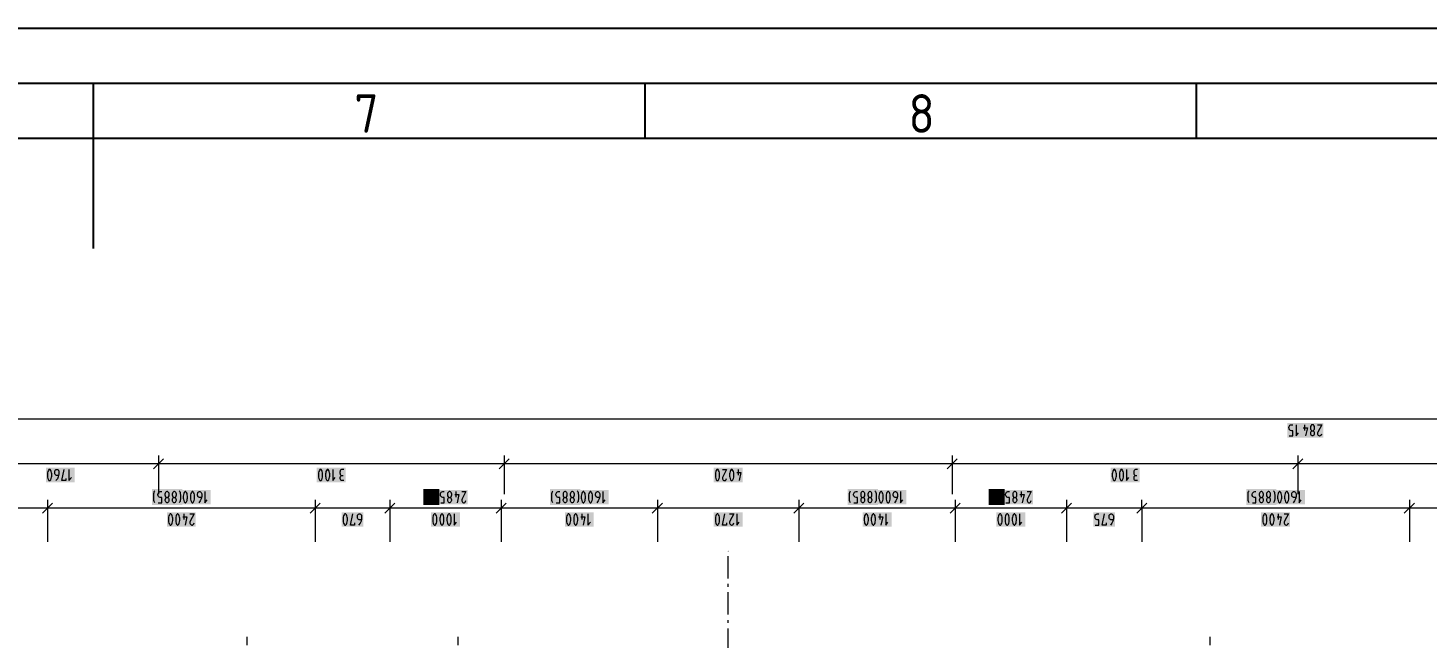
# Model space of a CAD drawing. Header units: millimetres. Extents: x 0 to 594, y 0 to 420.
# Drawn here: x 291.1 to 418, y 364.6 to 420 of the extents above; entities that cross this region are included whole.
import ezdxf

# ---------------------------------------------------------------- set-up
doc = ezdxf.new("R2010")
doc.units = ezdxf.units.MM
doc.header["$LTSCALE"] = 8
for name, color, linetype in [('035', 5, 'Continuous'), ('07', 7, 'Continuous'), ('PDF_Koty delkove', 7, 'Continuous'), ('PDF_Osy hlavni', 7, 'Continuous')]:
    doc.layers.add(name, color=color, linetype=linetype)
doc.styles.add('ISO Proportional', font='isocp.shx')

# ---------------------------------------------------------------- blocks, each defined once
blk = doc.blocks.new('IEC_border_a2')
at = {"layer": '035'}
for p, q in [((297, 415), (297, 410)), ((347, 415), (347, 410)), ((397, 415), (397, 410)), ((584, 410), (10, 410))]:
    blk.add_line(p, q, dxfattribs=at)
blk.add_lwpolyline([(0, 420), (594, 420), (594, 0), (0, 0)], close=True, dxfattribs=at)
at = {"layer": '07'}
blk.add_line((297, 410), (297, 400), dxfattribs=at)
blk.add_lwpolyline([(5, 415), (589, 415), (589, 5), (5, 5)], close=True, dxfattribs=at)
at = {"layer": '035', "style": 'ISO Proportional'}
for s, p in [('7', (320.67, 410.5)), ('8', (370.92, 410.5))]:
    blk.add_text(s, height=3.5, dxfattribs=at).set_placement(p)

msp = doc.modelspace()

# ---------------------------------------------------------------- linework, layer by layer
at = {"layer": 'PDF_Koty delkove', "lineweight": 18}
for points in [[(550.54, 384.55), (263.27, 384.55), (262.63, 384.55), (257.84, 384.55)], [(405.45, 383.03), (405.77, 383.03), (405.77, 383.5), (405.64, 383.5), (405.54, 383.53), (405.49, 383.59), (405.44, 383.67), (405.42, 383.74), (405.42, 383.8), (405.44, 383.87), (405.46, 383.94), (405.5, 383.99), (405.56, 384.02), (405.64, 384.04), (405.77, 384.04)], [(406.07, 384.04), (406.07, 383.03), (406.28, 383.3)], [(406.72, 383.77), (407.1, 383.77), (406.93, 383.03)], [(406.83, 384.04), (406.83, 383.53)], [(407.68, 383.43), (407.7, 383.37), (407.72, 383.3), (407.72, 383.23), (407.7, 383.16), (407.68, 383.1), (407.62, 383.05), (407.58, 383.03), (407.53, 383.03), (407.49, 383.05), (407.43, 383.1), (407.41, 383.16), (407.39, 383.23), (407.39, 383.3), (407.41, 383.37), (407.43, 383.43), (407.47, 383.48), (407.5, 383.5)], [(407.61, 383.5), (407.64, 383.48), (407.68, 383.43)], [(408.01, 384.04), (408.39, 384.04), (408.04, 383.37), (408.01, 383.3), (408.01, 383.2), (408.04, 383.13), (408.08, 383.08), (408.12, 383.05), (408.18, 383.03), (408.23, 383.03), (408.28, 383.05), (408.32, 383.08), (408.36, 383.13), (408.39, 383.23)], [(303.36, 380.95), (302.45, 380.04)], [(302.91, 381.25), (302.91, 380.5), (302.91, 379.74)], [(334.7, 380.95), (333.79, 380.04)], [(334.25, 381.25), (334.25, 380.5), (334.25, 379.74)], [(375.34, 380.95), (374.43, 380.04)], [(374.89, 381.25), (374.89, 380.5), (374.89, 379.74)], [(406.68, 380.95), (405.77, 380.04)], [(406.23, 381.25), (406.23, 380.5), (406.23, 379.74)], [(566.72, 380.5), (550.54, 380.5), (530.32, 380.5), (513.5, 380.5), (488.67, 380.5), (440.55, 380.5), (406.23, 380.5), (374.89, 380.5), (334.25, 380.5), (302.91, 380.5), (285.11, 380.5), (263.27, 380.5), (257.84, 380.5)], [(293.09, 379.97), (293.06, 379.99), (293.01, 379.99), (292.98, 379.97), (292.93, 379.9), (292.89, 379.8), (292.86, 379.69), (292.85, 379.58)], [(292.85, 379.58), (292.85, 379.38), (292.86, 379.28), (292.89, 379.16), (292.93, 379.06), (292.98, 379), (293.01, 378.98), (293.06, 378.98), (293.09, 379), (293.15, 379.06), (293.19, 379.16), (293.21, 379.28), (293.23, 379.38), (293.23, 379.58), (293.21, 379.69), (293.19, 379.8), (293.15, 379.9), (293.09, 379.97)], [(293.85, 379.45), (293.66, 379.45), (293.6, 379.47), (293.56, 379.5), (293.54, 379.53), (293.51, 379.58), (293.5, 379.65), (293.5, 379.79), (293.51, 379.85), (293.54, 379.9), (293.56, 379.94), (293.6, 379.97), (293.66, 379.99), (293.71, 379.99), (293.77, 379.97), (293.81, 379.94), (293.83, 379.9), (293.86, 379.85), (293.88, 379.79), (293.88, 379.55), (293.82, 379.32), (293.74, 379.15), (293.6, 378.98)], [(294.52, 379.18), (294.52, 378.98), (294.14, 378.98), (294.36, 379.99)], [(294.79, 379.99), (294.79, 378.98), (295.01, 379.25)], [(302.91, 380.5), (302.91, 380.14), (302.91, 377.74)], [(317.42, 379.58), (317.42, 379.38), (317.43, 379.28), (317.46, 379.16), (317.5, 379.06), (317.55, 379), (317.58, 378.98), (317.63, 378.98), (317.66, 379), (317.71, 379.06), (317.75, 379.16), (317.78, 379.28), (317.79, 379.38), (317.79, 379.58), (317.78, 379.69), (317.75, 379.8), (317.71, 379.9), (317.66, 379.97), (317.63, 379.99)], [(317.63, 379.99), (317.58, 379.99), (317.55, 379.97), (317.5, 379.9), (317.46, 379.8), (317.43, 379.69), (317.42, 379.58)], [(318.71, 379.99), (318.71, 378.98), (318.93, 379.25)], [(319.37, 379.82), (319.36, 379.75), (319.36, 379.69), (319.37, 379.6), (319.4, 379.53), (319.45, 379.48), (319.55, 379.45)], [(319.71, 379.99), (319.52, 379.99), (319.45, 379.96), (319.4, 379.9), (319.37, 379.82)], [(334.25, 380.5), (334.25, 380.14), (334.25, 377.74)], [(354.05, 379.99), (354.43, 379.99)], [(354.43, 379.99), (354.08, 379.32), (354.05, 379.25), (354.05, 379.15), (354.08, 379.08), (354.12, 379.03), (354.16, 379), (354.22, 378.98), (354.27, 378.98), (354.32, 379), (354.36, 379.03), (354.4, 379.08), (354.43, 379.18)], [(355.35, 379.72), (355.73, 379.72), (355.57, 378.98)], [(355.46, 379.99), (355.46, 379.48)], [(374.89, 380.5), (374.89, 380.14), (374.89, 377.74)], [(389.4, 379.58), (389.4, 379.38), (389.41, 379.28), (389.44, 379.16), (389.48, 379.06), (389.53, 379), (389.56, 378.98), (389.61, 378.98), (389.64, 379), (389.69, 379.06), (389.73, 379.16), (389.76, 379.28), (389.77, 379.38), (389.77, 379.58), (389.76, 379.69), (389.73, 379.8), (389.69, 379.9), (389.64, 379.97), (389.61, 379.99), (389.56, 379.99), (389.53, 379.97), (389.48, 379.9), (389.44, 379.8), (389.41, 379.69), (389.4, 379.58)], [(390.69, 379.99), (390.69, 378.98), (390.91, 379.25)], [(391.69, 379.99), (391.5, 379.99), (391.43, 379.96), (391.38, 379.9), (391.35, 379.82), (391.34, 379.75), (391.34, 379.69), (391.35, 379.6), (391.38, 379.53), (391.43, 379.48), (391.53, 379.45)], [(406.23, 380.5), (406.23, 380.14), (406.23, 377.74)], [(319.71, 378.98), (319.55, 378.98), (319.49, 379), (319.44, 379.03), (319.41, 379.08), (319.39, 379.18), (319.39, 379.25), (319.41, 379.35), (319.47, 379.42), (319.55, 379.45), (319.66, 379.45)], [(391.69, 378.98), (391.53, 378.98), (391.47, 379), (391.42, 379.03), (391.39, 379.08), (391.37, 379.18), (391.37, 379.25), (391.39, 379.35), (391.45, 379.42), (391.53, 379.45), (391.64, 379.45)], [(292.85, 377.22), (292.85, 376.47), (292.85, 375.71)], [(302.59, 376.97), (302.56, 377.01), (302.52, 377.07), (302.49, 377.17), (302.48, 377.31), (302.48, 377.65), (302.49, 377.81), (302.51, 377.91), (302.53, 377.98), (302.59, 378.05)], [(302.88, 376.97), (303.21, 376.97), (303.21, 377.44), (303.07, 377.44), (302.98, 377.48), (302.92, 377.53), (302.87, 377.61), (302.86, 377.68), (302.86, 377.75), (302.87, 377.81), (302.9, 377.88), (302.94, 377.93), (302.99, 377.97), (303.07, 377.98), (303.21, 377.98)], [(303.81, 377.04), (303.76, 376.99), (303.72, 376.97), (303.67, 376.97), (303.63, 376.99), (303.57, 377.04), (303.54, 377.11), (303.53, 377.17), (303.53, 377.24), (303.54, 377.31), (303.57, 377.38), (303.61, 377.43), (303.64, 377.44)], [(303.75, 377.44), (303.77, 377.43), (303.81, 377.38), (303.84, 377.31), (303.85, 377.24), (303.85, 377.17), (303.84, 377.11), (303.81, 377.04)], [(304.15, 377.75), (304.15, 377.68), (304.17, 377.59), (304.2, 377.51), (304.26, 377.46), (304.29, 377.44), (304.39, 377.44), (304.42, 377.46), (304.48, 377.51), (304.52, 377.59), (304.53, 377.68), (304.53, 377.75), (304.52, 377.83), (304.48, 377.91), (304.42, 377.97), (304.37, 377.98), (304.31, 377.98)], [(304.31, 377.98), (304.26, 377.97), (304.2, 377.91), (304.17, 377.83), (304.15, 377.75)], [(304.39, 377.44), (304.42, 377.43), (304.46, 377.38), (304.49, 377.31), (304.5, 377.24), (304.5, 377.17), (304.49, 377.11), (304.46, 377.04), (304.41, 376.99), (304.37, 376.97), (304.31, 376.97), (304.27, 376.99), (304.22, 377.04), (304.19, 377.11), (304.18, 377.17), (304.18, 377.24), (304.19, 377.31), (304.22, 377.38), (304.26, 377.43), (304.29, 377.44)], [(304.8, 378.05), (304.85, 377.98), (304.88, 377.91), (304.89, 377.81), (304.91, 377.65), (304.91, 377.31), (304.89, 377.17), (304.87, 377.07), (304.83, 377.01), (304.8, 376.97)], [(305.81, 377.58), (305.81, 377.38), (305.82, 377.28), (305.85, 377.16), (305.89, 377.06), (305.94, 376.99), (305.97, 376.97), (306.02, 376.97), (306.05, 376.99), (306.1, 377.06), (306.14, 377.16), (306.17, 377.28), (306.18, 377.38), (306.18, 377.58), (306.17, 377.68), (306.14, 377.8), (306.1, 377.9), (306.05, 377.97), (306.02, 377.98), (305.97, 377.98), (305.94, 377.97), (305.89, 377.9), (305.85, 377.8), (305.82, 377.68)], [(305.82, 377.68), (305.81, 377.58)], [(306.8, 377.44), (306.61, 377.44), (306.56, 377.46), (306.52, 377.49), (306.49, 377.53), (306.47, 377.58), (306.45, 377.65), (306.45, 377.78), (306.47, 377.85), (306.49, 377.9), (306.52, 377.93), (306.56, 377.97), (306.61, 377.98), (306.67, 377.98), (306.72, 377.97), (306.76, 377.93), (306.79, 377.9), (306.82, 377.85), (306.83, 377.78), (306.83, 377.54), (306.78, 377.31), (306.7, 377.14), (306.56, 376.97)], [(307.1, 377.98), (307.1, 376.97), (307.32, 377.24)], [(317.11, 377.22), (317.11, 376.47), (317.11, 375.71)], [(323.88, 377.22), (323.88, 376.47), (323.88, 375.71)], [(327.2, 376.97), (327.17, 377.01), (327.13, 377.07), (327.1, 377.17), (327.09, 377.31), (327.09, 377.65), (327.1, 377.81), (327.11, 377.91), (327.14, 377.98), (327.2, 378.05)], [(328.11, 378.05), (328.17, 377.98), (328.19, 377.91)], [(328.19, 377.91), (328.21, 377.81), (328.22, 377.65), (328.22, 377.31), (328.21, 377.17), (328.18, 377.07), (328.14, 377.01), (328.11, 376.97)], [(328.5, 376.97), (328.82, 376.97), (328.82, 377.44), (328.69, 377.44), (328.59, 377.48), (328.54, 377.53), (328.49, 377.61), (328.47, 377.68), (328.47, 377.75), (328.49, 377.81), (328.51, 377.88), (328.55, 377.93), (328.61, 377.97), (328.69, 377.98), (328.82, 377.98)], [(329.36, 377.44), (329.39, 377.43), (329.43, 377.38), (329.46, 377.31), (329.47, 377.24), (329.47, 377.17), (329.46, 377.11), (329.43, 377.04), (329.37, 376.99), (329.33, 376.97), (329.28, 376.97), (329.24, 376.99), (329.19, 377.04), (329.16, 377.11), (329.15, 377.17), (329.15, 377.24), (329.16, 377.31), (329.19, 377.38), (329.23, 377.43), (329.25, 377.44), (329.36, 377.44), (329.39, 377.46), (329.44, 377.51), (329.48, 377.59), (329.5, 377.68), (329.5, 377.75), (329.48, 377.83), (329.44, 377.91), (329.39, 377.97), (329.33, 377.98), (329.28, 377.98), (329.23, 377.97), (329.17, 377.91), (329.13, 377.83), (329.12, 377.75)], [(329.12, 377.75), (329.12, 377.68), (329.13, 377.59), (329.17, 377.51), (329.23, 377.46), (329.25, 377.44)], [(329.77, 377.71), (330.14, 377.71), (329.98, 376.97)], [(329.87, 377.98), (329.87, 377.48)], [(330.41, 377.98), (330.79, 377.98), (330.44, 377.31), (330.41, 377.24), (330.41, 377.14), (330.44, 377.07), (330.48, 377.02), (330.52, 376.99), (330.57, 376.97), (330.63, 376.97), (330.68, 376.99), (330.72, 377.02), (330.76, 377.07), (330.79, 377.17)], [(333.99, 377.22), (333.99, 376.47), (333.99, 375.71)], [(338.57, 377.31), (338.57, 377.65), (338.58, 377.81), (338.6, 377.91), (338.63, 377.98), (338.68, 378.05)], [(338.68, 376.97), (338.65, 377.01), (338.61, 377.07), (338.58, 377.17), (338.57, 377.31)], [(338.98, 376.97), (339.3, 376.97), (339.3, 377.44), (339.16, 377.44), (339.07, 377.48), (339.02, 377.53), (338.96, 377.61), (338.95, 377.68), (338.95, 377.75), (338.96, 377.81), (338.99, 377.88), (339.03, 377.93), (339.08, 377.97), (339.16, 377.98), (339.3, 377.98)], [(339.87, 377.46), (339.92, 377.51), (339.96, 377.59), (339.97, 377.68), (339.97, 377.75), (339.96, 377.83), (339.92, 377.91), (339.87, 377.97), (339.81, 377.98), (339.76, 377.98), (339.7, 377.97), (339.65, 377.91), (339.61, 377.83), (339.6, 377.75)], [(339.6, 377.75), (339.6, 377.68), (339.61, 377.59), (339.65, 377.51), (339.7, 377.46), (339.73, 377.44), (339.84, 377.44), (339.87, 377.46)], [(339.84, 377.44), (339.87, 377.43), (339.91, 377.38), (339.93, 377.31), (339.95, 377.24), (339.95, 377.17), (339.93, 377.11), (339.91, 377.04), (339.85, 376.99), (339.81, 376.97), (339.76, 376.97), (339.72, 376.99), (339.66, 377.04), (339.64, 377.11), (339.62, 377.17), (339.62, 377.24), (339.64, 377.31), (339.66, 377.38), (339.7, 377.43), (339.73, 377.44)], [(340.49, 377.44), (340.51, 377.43), (340.55, 377.38), (340.58, 377.31), (340.59, 377.24), (340.59, 377.17), (340.58, 377.11), (340.55, 377.04), (340.5, 376.99), (340.46, 376.97), (340.4, 376.97), (340.36, 376.99), (340.31, 377.04), (340.28, 377.11), (340.27, 377.17), (340.27, 377.24), (340.28, 377.31), (340.31, 377.38), (340.35, 377.43), (340.38, 377.44)], [(340.89, 378.05), (340.94, 377.98), (340.97, 377.91), (340.98, 377.81), (341, 377.65), (341, 377.31)], [(341, 377.31), (340.98, 377.17), (340.96, 377.07), (340.92, 377.01), (340.89, 376.97)], [(341.94, 377.16), (341.98, 377.06), (342.03, 376.99), (342.06, 376.97), (342.11, 376.97), (342.14, 376.99), (342.19, 377.06), (342.23, 377.16), (342.26, 377.28), (342.28, 377.38), (342.28, 377.58), (342.26, 377.68), (342.23, 377.8), (342.19, 377.9), (342.14, 377.97), (342.11, 377.98), (342.06, 377.98), (342.03, 377.97), (341.98, 377.9), (341.94, 377.8), (341.91, 377.68), (341.9, 377.58)], [(341.9, 377.58), (341.9, 377.38), (341.91, 377.28), (341.94, 377.16)], [(342.89, 377.44), (342.71, 377.44), (342.65, 377.46), (342.61, 377.49), (342.59, 377.53), (342.56, 377.58), (342.54, 377.65), (342.54, 377.78), (342.56, 377.85), (342.59, 377.9), (342.61, 377.93), (342.65, 377.97), (342.71, 377.98), (342.76, 377.98), (342.81, 377.97), (342.85, 377.93), (342.88, 377.9), (342.91, 377.85), (342.92, 377.78), (342.92, 377.54), (342.87, 377.31), (342.79, 377.14), (342.65, 376.97)], [(343.19, 377.98), (343.19, 376.97), (343.41, 377.24)], [(348.15, 377.22), (348.15, 376.47), (348.15, 375.71)], [(360.99, 377.22), (360.99, 376.47), (360.99, 375.71)], [(365.67, 376.97), (365.64, 377.01), (365.6, 377.07), (365.58, 377.17), (365.56, 377.31), (365.56, 377.65), (365.58, 377.81), (365.59, 377.91), (365.62, 377.98), (365.67, 378.05)], [(365.97, 376.97), (366.29, 376.97), (366.29, 377.44), (366.16, 377.44), (366.06, 377.48), (366.01, 377.53), (365.96, 377.61), (365.94, 377.68), (365.94, 377.75), (365.96, 377.81), (365.98, 377.88), (366.02, 377.93), (366.08, 377.97), (366.16, 377.98), (366.29, 377.98)], [(366.83, 377.44), (366.86, 377.43), (366.9, 377.38), (366.93, 377.31), (366.94, 377.24), (366.94, 377.17), (366.93, 377.11), (366.9, 377.04), (366.84, 376.99), (366.8, 376.97), (366.75, 376.97), (366.71, 376.99), (366.66, 377.04), (366.63, 377.11), (366.62, 377.17)], [(366.62, 377.17), (366.62, 377.24), (366.63, 377.31), (366.66, 377.38), (366.7, 377.43), (366.72, 377.44)], [(367.57, 377.31), (367.59, 377.24), (367.59, 377.17), (367.57, 377.11), (367.55, 377.04), (367.49, 376.99), (367.45, 376.97), (367.4, 376.97), (367.36, 376.99), (367.3, 377.04), (367.28, 377.11), (367.26, 377.17), (367.26, 377.24), (367.28, 377.31), (367.3, 377.38), (367.34, 377.43), (367.37, 377.44)], [(367.48, 377.44), (367.51, 377.43), (367.55, 377.38), (367.57, 377.31)], [(367.88, 378.05), (367.94, 377.98), (367.96, 377.91), (367.98, 377.81), (367.99, 377.65), (367.99, 377.31), (367.98, 377.17), (367.95, 377.07), (367.91, 377.01), (367.88, 376.97)], [(368.41, 376.97), (368.46, 376.97), (368.49, 376.99), (368.54, 377.06), (368.58, 377.16), (368.61, 377.28), (368.62, 377.38), (368.62, 377.58), (368.61, 377.68), (368.58, 377.8), (368.54, 377.9), (368.49, 377.97), (368.46, 377.98), (368.41, 377.98), (368.38, 377.97), (368.32, 377.9), (368.28, 377.8), (368.26, 377.68), (368.24, 377.58)], [(368.24, 377.58), (368.24, 377.38), (368.26, 377.28), (368.28, 377.16), (368.32, 377.06), (368.38, 376.99), (368.41, 376.97)], [(369.64, 377.46), (369.6, 377.49), (369.58, 377.53), (369.55, 377.58), (369.54, 377.65), (369.54, 377.78), (369.55, 377.85), (369.58, 377.9), (369.6, 377.93), (369.64, 377.97), (369.7, 377.98), (369.75, 377.98), (369.81, 377.97), (369.85, 377.93), (369.87, 377.9), (369.9, 377.85), (369.92, 377.78), (369.92, 377.54), (369.86, 377.31), (369.78, 377.14), (369.64, 376.97)], [(369.89, 377.44), (369.7, 377.44), (369.64, 377.46)], [(370.18, 377.98), (370.18, 376.97), (370.4, 377.24)], [(375.14, 377.22), (375.14, 376.47), (375.14, 375.71)], [(378.45, 376.97), (378.42, 377.01), (378.38, 377.07), (378.36, 377.17), (378.34, 377.31), (378.34, 377.65), (378.36, 377.81), (378.37, 377.91), (378.4, 377.98), (378.45, 378.05)], [(379.37, 378.05), (379.42, 377.98), (379.45, 377.91), (379.46, 377.81), (379.48, 377.65), (379.48, 377.31), (379.46, 377.17), (379.43, 377.07), (379.39, 377.01), (379.37, 376.97)], [(379.75, 376.97), (380.08, 376.97), (380.08, 377.44), (379.94, 377.44), (379.85, 377.48), (379.8, 377.53), (379.74, 377.61), (379.73, 377.68), (379.73, 377.75), (379.74, 377.81), (379.77, 377.88), (379.81, 377.93), (379.86, 377.97), (379.94, 377.98)], [(379.94, 377.98), (380.08, 377.98)], [(380.39, 377.59), (380.43, 377.51), (380.48, 377.46), (380.51, 377.44), (380.62, 377.44), (380.64, 377.46), (380.7, 377.51), (380.74, 377.59), (380.75, 377.68), (380.75, 377.75), (380.74, 377.83), (380.7, 377.91), (380.64, 377.97), (380.59, 377.98), (380.54, 377.98), (380.48, 377.97), (380.43, 377.91), (380.39, 377.83), (380.37, 377.75)], [(380.37, 377.75), (380.37, 377.68), (380.39, 377.59)], [(380.62, 377.44), (380.64, 377.43), (380.68, 377.38), (380.71, 377.31), (380.73, 377.24), (380.73, 377.17), (380.71, 377.11), (380.68, 377.04), (380.63, 376.99), (380.59, 376.97), (380.54, 376.97), (380.5, 376.99), (380.44, 377.04), (380.42, 377.11), (380.4, 377.17), (380.4, 377.24), (380.42, 377.31), (380.44, 377.38), (380.48, 377.43), (380.51, 377.44)], [(381.02, 377.71), (381.4, 377.71), (381.24, 376.97)], [(381.13, 377.98), (381.13, 377.48)], [(381.67, 377.98), (382.05, 377.98), (381.7, 377.31), (381.67, 377.24), (381.67, 377.14), (381.7, 377.07), (381.74, 377.02), (381.78, 376.99), (381.83, 376.97), (381.88, 376.97), (381.94, 376.99), (381.98, 377.02), (382.02, 377.07), (382.05, 377.17)], [(385.25, 377.22), (385.25, 376.47), (385.25, 375.71)], [(392.07, 376.47), (392.07, 377.22)], [(401.81, 376.97), (401.79, 377.01), (401.75, 377.07), (401.72, 377.17), (401.71, 377.31), (401.71, 377.65), (401.72, 377.81), (401.73, 377.91), (401.76, 377.98), (401.81, 378.05)], [(402.97, 377.44), (403, 377.43), (403.04, 377.38), (403.07, 377.31), (403.08, 377.24), (403.08, 377.17), (403.07, 377.11), (403.04, 377.04), (402.99, 376.99), (402.95, 376.97), (402.89, 376.97), (402.85, 376.99), (402.8, 377.04), (402.77, 377.11), (402.76, 377.17), (402.76, 377.24), (402.77, 377.31), (402.8, 377.38), (402.84, 377.43), (402.87, 377.44)], [(403.44, 377.04), (403.42, 377.11), (403.4, 377.17), (403.4, 377.24), (403.42, 377.31), (403.44, 377.38), (403.49, 377.43), (403.51, 377.44)], [(403.62, 377.44), (403.65, 377.43), (403.69, 377.38), (403.71, 377.31), (403.73, 377.24), (403.73, 377.17), (403.71, 377.11), (403.69, 377.04), (403.63, 376.99), (403.59, 376.97), (403.54, 376.97), (403.5, 376.99), (403.44, 377.04)], [(404.02, 378.05), (404.08, 377.98), (404.11, 377.91), (404.12, 377.81), (404.13, 377.65), (404.13, 377.31), (404.12, 377.17), (404.09, 377.07), (404.05, 377.01), (404.02, 376.97)], [(404.72, 377.8), (404.68, 377.9), (404.63, 377.97), (404.6, 377.98), (404.55, 377.98), (404.52, 377.97), (404.47, 377.9), (404.43, 377.8), (404.4, 377.68), (404.39, 377.58)], [(404.39, 377.58), (404.39, 377.38), (404.4, 377.28), (404.43, 377.16), (404.47, 377.06), (404.52, 376.99), (404.55, 376.97), (404.6, 376.97), (404.63, 376.99), (404.68, 377.06), (404.72, 377.16), (404.75, 377.28), (404.76, 377.38), (404.76, 377.58), (404.75, 377.68), (404.72, 377.8)], [(406.03, 377.44), (405.84, 377.44), (405.79, 377.46), (405.75, 377.49), (405.72, 377.53), (405.69, 377.58), (405.68, 377.65), (405.68, 377.78), (405.69, 377.85), (405.72, 377.9), (405.75, 377.93), (405.79, 377.97)], [(405.79, 377.97), (405.84, 377.98), (405.89, 377.98), (405.95, 377.97), (405.99, 377.93), (406.02, 377.9), (406.04, 377.85), (406.06, 377.78), (406.06, 377.54), (406, 377.31), (405.92, 377.14), (405.79, 376.97)], [(406.33, 377.98), (406.33, 376.97), (406.54, 377.24)], [(416.34, 377.22), (416.34, 376.47), (416.34, 375.71)], [(426.4, 376.47), (416.34, 376.47), (392.07, 376.47), (385.25, 376.47), (375.14, 376.47), (360.99, 376.47), (348.15, 376.47), (333.99, 376.47), (323.88, 376.47), (317.11, 376.47), (292.85, 376.47), (282.99, 376.47), (264.79, 376.47), (263.27, 376.47), (257.84, 376.47)], [(293.3, 376.92), (292.39, 376.01)], [(292.85, 376.47), (292.85, 376.11), (292.85, 373.43)], [(303.82, 375.56), (303.82, 375.35), (303.83, 375.25), (303.86, 375.13), (303.9, 375.03), (303.95, 374.97), (303.98, 374.95), (304.03, 374.95), (304.06, 374.97), (304.11, 375.03), (304.15, 375.13), (304.18, 375.25), (304.2, 375.35), (304.2, 375.56), (304.18, 375.66), (304.15, 375.77), (304.11, 375.88), (304.06, 375.94), (304.03, 375.96), (303.98, 375.96), (303.95, 375.94), (303.9, 375.88)], [(303.9, 375.88), (303.86, 375.77), (303.83, 375.66), (303.82, 375.56)], [(305.22, 375.96), (305.22, 375.46)], [(305.76, 375.96), (306.14, 375.96), (305.79, 375.29), (305.76, 375.22), (305.76, 375.12), (305.79, 375.05), (305.83, 375), (305.87, 374.97), (305.92, 374.95), (305.98, 374.95), (306.03, 374.97), (306.07, 375), (306.11, 375.05), (306.14, 375.15)], [(317.57, 376.92), (316.66, 376.01)], [(317.11, 376.47), (317.11, 376.11), (317.11, 373.43)], [(320.69, 375.15), (320.69, 374.95), (320.31, 374.95), (320.52, 375.96)], [(321.31, 375.42), (321.12, 375.42), (321.06, 375.44), (321.02, 375.47), (321, 375.51), (320.97, 375.56), (320.96, 375.62), (320.96, 375.76), (320.97, 375.83), (321, 375.88), (321.02, 375.91)], [(321.02, 375.91), (321.06, 375.94), (321.12, 375.96), (321.17, 375.96), (321.23, 375.94), (321.27, 375.91), (321.29, 375.88), (321.32, 375.83), (321.33, 375.76), (321.33, 375.52), (321.28, 375.29), (321.2, 375.12), (321.06, 374.95)], [(324.34, 376.92), (323.43, 376.01)], [(323.88, 376.47), (323.88, 376.11), (323.88, 373.43)], [(328.43, 375.56), (328.43, 375.35), (328.44, 375.25), (328.47, 375.13), (328.51, 375.03), (328.56, 374.97), (328.59, 374.95), (328.64, 374.95), (328.67, 374.97), (328.72, 375.03), (328.76, 375.13), (328.79, 375.25), (328.8, 375.35), (328.8, 375.56), (328.79, 375.66), (328.76, 375.77), (328.72, 375.88), (328.67, 375.94), (328.64, 375.96), (328.59, 375.96)], [(328.59, 375.96), (328.56, 375.94), (328.51, 375.88), (328.47, 375.77), (328.44, 375.66), (328.43, 375.56)], [(329.72, 375.96), (329.72, 374.95), (329.94, 375.22)], [(334.45, 376.92), (333.54, 376.01)], [(333.99, 376.47), (333.99, 376.11), (333.99, 373.43)], [(339.91, 375.35), (339.92, 375.25), (339.95, 375.13), (339.99, 375.03), (340.04, 374.97), (340.07, 374.95), (340.12, 374.95), (340.15, 374.97), (340.21, 375.03), (340.25, 375.13), (340.27, 375.25), (340.29, 375.35), (340.29, 375.56), (340.27, 375.66), (340.25, 375.77), (340.21, 375.88), (340.15, 375.94), (340.12, 375.96), (340.07, 375.96), (340.04, 375.94), (339.99, 375.88), (339.95, 375.77), (339.92, 375.66), (339.91, 375.56)], [(341.31, 375.96), (341.31, 375.46)], [(341.85, 375.96), (341.85, 374.95), (342.07, 375.22)], [(348.6, 376.92), (347.69, 376.01)], [(348.15, 376.47), (348.15, 376.11), (348.15, 373.43)], [(353.49, 375.03), (353.54, 374.97), (353.57, 374.95), (353.62, 374.95), (353.65, 374.97), (353.7, 375.03), (353.74, 375.13), (353.77, 375.25), (353.78, 375.35), (353.78, 375.56), (353.77, 375.66), (353.74, 375.77), (353.7, 375.88), (353.65, 375.94), (353.62, 375.96), (353.57, 375.96), (353.54, 375.94), (353.49, 375.88), (353.45, 375.77), (353.42, 375.66), (353.41, 375.56)], [(354.43, 375.15), (354.43, 374.95), (354.05, 374.95), (354.27, 375.96)], [(354.7, 375.96), (355.08, 375.96), (354.73, 375.29), (354.7, 375.22), (354.7, 375.12), (354.73, 375.05), (354.77, 375), (354.81, 374.97), (354.86, 374.95), (354.92, 374.95), (354.97, 374.97), (355.01, 375), (355.05, 375.05), (355.08, 375.15)], [(355.35, 375.96), (355.35, 374.95), (355.57, 375.22)], [(361.44, 376.92), (360.53, 376.01)], [(360.99, 376.47), (360.99, 376.11), (360.99, 373.43)], [(367.56, 375.25), (367.59, 375.13), (367.63, 375.03), (367.68, 374.97), (367.71, 374.95), (367.77, 374.95), (367.79, 374.97), (367.85, 375.03), (367.89, 375.13), (367.91, 375.25), (367.93, 375.35), (367.93, 375.56), (367.91, 375.66), (367.89, 375.77), (367.85, 375.88), (367.79, 375.94), (367.77, 375.96), (367.71, 375.96), (367.68, 375.94), (367.63, 375.88), (367.59, 375.77), (367.56, 375.66), (367.55, 375.56)], [(368.31, 375.96), (368.31, 375.46)], [(368.85, 375.96), (368.85, 374.95), (369.06, 375.22)], [(375.6, 376.92), (374.69, 376.01)], [(375.14, 376.47), (375.14, 376.11), (375.14, 373.43)], [(379.98, 375.88), (379.92, 375.94), (379.9, 375.96), (379.84, 375.96), (379.82, 375.94), (379.76, 375.88), (379.72, 375.77), (379.7, 375.66), (379.68, 375.56)], [(379.68, 375.56), (379.68, 375.35), (379.7, 375.25), (379.72, 375.13), (379.76, 375.03), (379.82, 374.97), (379.84, 374.95), (379.9, 374.95), (379.92, 374.97), (379.98, 375.03), (380.02, 375.13), (380.05, 375.25), (380.06, 375.35), (380.06, 375.56), (380.05, 375.66), (380.02, 375.77), (379.98, 375.88)], [(380.98, 375.96), (380.98, 374.95), (381.19, 375.22)], [(385.7, 376.92), (384.79, 376.01)], [(385.25, 376.47), (385.25, 376.11), (385.25, 373.43)], [(387.84, 375.59), (387.82, 375.66), (387.82, 375.72), (387.84, 375.79), (387.86, 375.86), (387.91, 375.91), (387.96, 375.94), (388.04, 375.96), (388.18, 375.96)], [(388.85, 375.15), (388.85, 374.95), (388.47, 374.95), (388.69, 375.96)], [(389.47, 375.42), (389.28, 375.42), (389.23, 375.44), (389.19, 375.47), (389.16, 375.51), (389.13, 375.56), (389.12, 375.62), (389.12, 375.76), (389.13, 375.83), (389.16, 375.88), (389.19, 375.91), (389.23, 375.94), (389.28, 375.96), (389.34, 375.96), (389.39, 375.94), (389.43, 375.91), (389.46, 375.88), (389.49, 375.83), (389.5, 375.76), (389.5, 375.52), (389.44, 375.29), (389.36, 375.12), (389.23, 374.95)], [(392.53, 376.92), (391.62, 376.01)], [(392.07, 376.47), (392.07, 375.71)], [(392.07, 376.47), (392.07, 376.11), (392.07, 373.43)], [(404.06, 375.25), (404.07, 375.35), (404.07, 375.56), (404.06, 375.66), (404.03, 375.77), (403.99, 375.88), (403.94, 375.94), (403.91, 375.96), (403.85, 375.96), (403.83, 375.94), (403.77, 375.88), (403.73, 375.77), (403.71, 375.66), (403.69, 375.56)], [(404.45, 375.96), (404.45, 375.46)], [(404.99, 375.96), (405.37, 375.96), (405.01, 375.29), (404.99, 375.22), (404.99, 375.12), (405.01, 375.05), (405.06, 375), (405.1, 374.97), (405.15, 374.95), (405.2, 374.95), (405.26, 374.97), (405.3, 375), (405.34, 375.05), (405.37, 375.15)], [(416.79, 376.92), (415.88, 376.01)], [(416.34, 376.47), (416.34, 376.11), (416.34, 373.43)], [(305.11, 375.69), (305.49, 375.69), (305.33, 374.95)], [(339.91, 375.56), (339.91, 375.35)], [(341.21, 375.69), (341.58, 375.69), (341.42, 374.95)], [(353.41, 375.56), (353.41, 375.35), (353.42, 375.25), (353.45, 375.13), (353.49, 375.03)], [(367.55, 375.56), (367.55, 375.35), (367.56, 375.25)], [(368.2, 375.69), (368.58, 375.69), (368.41, 374.95)], [(387.85, 374.95), (388.18, 374.95), (388.18, 375.42), (388.04, 375.42), (387.95, 375.46), (387.89, 375.51), (387.84, 375.59)], [(403.69, 375.56), (403.69, 375.35), (403.71, 375.25), (403.73, 375.13), (403.77, 375.03), (403.83, 374.97), (403.85, 374.95), (403.91, 374.95), (403.94, 374.97), (403.99, 375.03), (404.03, 375.13), (404.06, 375.25)], [(404.34, 375.69), (404.72, 375.69), (404.56, 374.95)], [(310.95, 364.05), (310.95, 364.81)], [(330.1, 364.05), (330.1, 364.81)], [(398.27, 364.05), (398.27, 364.81)]]:
    msp.add_lwpolyline(points, dxfattribs=at)
for points in [[(407.37, 383.8), (407.37, 383.74), (407.38, 383.65), (407.42, 383.57), (407.47, 383.52), (407.5, 383.5), (407.61, 383.5), (407.64, 383.52), (407.69, 383.57), (407.73, 383.65), (407.74, 383.74), (407.74, 383.8), (407.73, 383.89), (407.69, 383.97), (407.64, 384.02), (407.58, 384.04), (407.53, 384.04), (407.47, 384.02), (407.42, 383.97), (407.38, 383.89)], [(318.06, 379.58), (318.06, 379.38), (318.08, 379.28), (318.1, 379.16), (318.14, 379.06), (318.2, 379), (318.23, 378.98), (318.28, 378.98), (318.31, 379), (318.36, 379.06), (318.4, 379.16), (318.43, 379.28), (318.44, 379.38), (318.44, 379.58), (318.43, 379.69), (318.4, 379.8), (318.36, 379.9), (318.31, 379.97), (318.28, 379.99), (318.23, 379.99), (318.2, 379.97), (318.14, 379.9), (318.1, 379.8), (318.08, 379.69)], [(353.41, 379.58), (353.41, 379.38), (353.42, 379.28), (353.45, 379.16), (353.49, 379.06), (353.54, 379), (353.57, 378.98), (353.62, 378.98), (353.65, 379), (353.7, 379.06), (353.74, 379.16), (353.77, 379.28), (353.78, 379.38), (353.78, 379.58), (353.77, 379.69), (353.74, 379.8), (353.7, 379.9), (353.65, 379.97), (353.62, 379.99), (353.57, 379.99), (353.54, 379.97), (353.49, 379.9), (353.45, 379.8), (353.42, 379.69)], [(354.7, 379.58), (354.7, 379.38), (354.72, 379.28), (354.74, 379.16), (354.78, 379.06), (354.84, 379), (354.86, 378.98), (354.92, 378.98), (354.94, 379), (355, 379.06), (355.04, 379.16), (355.07, 379.28), (355.08, 379.38), (355.08, 379.58), (355.07, 379.69), (355.04, 379.8), (355, 379.9), (354.94, 379.97), (354.92, 379.99), (354.86, 379.99), (354.84, 379.97), (354.78, 379.9), (354.74, 379.8), (354.72, 379.69)], [(390.04, 379.58), (390.04, 379.38), (390.06, 379.28), (390.08, 379.16), (390.13, 379.06), (390.18, 379), (390.21, 378.98), (390.26, 378.98), (390.29, 379), (390.34, 379.06), (390.38, 379.16), (390.41, 379.28), (390.42, 379.38), (390.42, 379.58), (390.41, 379.69), (390.38, 379.8), (390.34, 379.9), (390.29, 379.97), (390.26, 379.99), (390.21, 379.99), (390.18, 379.97), (390.13, 379.9), (390.08, 379.8), (390.06, 379.69)], [(303.5, 377.75), (303.5, 377.68), (303.52, 377.59), (303.56, 377.51), (303.61, 377.46), (303.64, 377.44), (303.75, 377.44), (303.77, 377.46), (303.83, 377.51), (303.87, 377.59), (303.88, 377.68), (303.88, 377.75), (303.87, 377.83), (303.83, 377.91), (303.77, 377.97), (303.72, 377.98), (303.67, 377.98), (303.61, 377.97), (303.56, 377.91), (303.52, 377.83)], [(305.16, 377.58), (305.16, 377.38), (305.17, 377.28), (305.2, 377.16), (305.24, 377.06), (305.29, 376.99), (305.32, 376.97), (305.37, 376.97), (305.4, 376.99), (305.46, 377.06), (305.5, 377.16), (305.52, 377.28), (305.54, 377.38), (305.54, 377.58), (305.52, 377.68), (305.5, 377.8), (305.46, 377.9), (305.4, 377.97), (305.37, 377.98), (305.32, 377.98), (305.29, 377.97), (305.24, 377.9), (305.2, 377.8), (305.17, 377.68)], [(327.46, 377.58), (327.46, 377.38), (327.48, 377.28), (327.5, 377.16), (327.55, 377.06), (327.6, 376.99), (327.63, 376.97), (327.68, 376.97), (327.71, 376.99), (327.76, 377.06), (327.8, 377.16), (327.83, 377.28), (327.84, 377.38), (327.84, 377.58), (327.83, 377.68), (327.8, 377.8), (327.76, 377.9), (327.71, 377.97), (327.68, 377.98), (327.63, 377.98), (327.6, 377.97), (327.55, 377.9), (327.5, 377.8), (327.48, 377.68)], [(340.24, 377.75), (340.24, 377.68), (340.26, 377.59), (340.3, 377.51), (340.35, 377.46), (340.38, 377.44), (340.49, 377.44), (340.51, 377.46), (340.57, 377.51), (340.61, 377.59), (340.62, 377.68), (340.62, 377.75), (340.61, 377.83), (340.57, 377.91), (340.51, 377.97), (340.46, 377.98), (340.4, 377.98), (340.35, 377.97), (340.3, 377.91), (340.26, 377.83)], [(341.25, 377.58), (341.25, 377.38), (341.26, 377.28), (341.29, 377.16), (341.33, 377.06), (341.38, 376.99), (341.41, 376.97), (341.47, 376.97), (341.49, 376.99), (341.55, 377.06), (341.59, 377.16), (341.61, 377.28), (341.63, 377.38), (341.63, 377.58), (341.61, 377.68), (341.59, 377.8), (341.55, 377.9), (341.49, 377.97), (341.47, 377.98), (341.41, 377.98), (341.38, 377.97), (341.33, 377.9), (341.29, 377.8), (341.26, 377.68)], [(366.59, 377.75), (366.59, 377.68), (366.6, 377.59), (366.64, 377.51), (366.7, 377.46), (366.72, 377.44), (366.83, 377.44), (366.86, 377.46), (366.91, 377.51), (366.95, 377.59), (366.97, 377.68), (366.97, 377.75), (366.95, 377.83), (366.91, 377.91), (366.86, 377.97), (366.8, 377.98), (366.75, 377.98), (366.7, 377.97), (366.64, 377.91), (366.6, 377.83)], [(367.24, 377.75), (367.24, 377.68), (367.25, 377.59), (367.29, 377.51), (367.34, 377.46), (367.37, 377.44), (367.48, 377.44), (367.51, 377.46), (367.56, 377.51), (367.6, 377.59), (367.61, 377.68), (367.61, 377.75), (367.6, 377.83), (367.56, 377.91), (367.51, 377.97), (367.45, 377.98), (367.4, 377.98), (367.34, 377.97), (367.29, 377.91), (367.25, 377.83)], [(368.89, 377.58), (368.89, 377.38), (368.9, 377.28), (368.93, 377.16), (368.97, 377.06), (369.02, 376.99), (369.05, 376.97), (369.11, 376.97), (369.13, 376.99), (369.19, 377.06), (369.23, 377.16), (369.25, 377.28), (369.27, 377.38), (369.27, 377.58), (369.25, 377.68), (369.23, 377.8), (369.19, 377.9), (369.13, 377.97), (369.11, 377.98), (369.05, 377.98), (369.02, 377.97), (368.97, 377.9), (368.93, 377.8), (368.9, 377.68)], [(378.72, 377.58), (378.72, 377.38), (378.73, 377.28), (378.76, 377.16), (378.8, 377.06), (378.85, 376.99), (378.88, 376.97), (378.94, 376.97), (378.96, 376.99), (379.02, 377.06), (379.06, 377.16), (379.08, 377.28), (379.1, 377.38), (379.1, 377.58), (379.08, 377.68), (379.06, 377.8), (379.02, 377.9), (378.96, 377.97), (378.94, 377.98), (378.88, 377.98), (378.85, 377.97), (378.8, 377.9), (378.76, 377.8), (378.73, 377.68)], [(402.73, 377.75), (402.73, 377.68), (402.74, 377.59), (402.78, 377.51), (402.84, 377.46), (402.87, 377.44), (402.97, 377.44), (403, 377.46), (403.05, 377.51), (403.09, 377.59), (403.11, 377.68), (403.11, 377.75), (403.09, 377.83), (403.05, 377.91), (403, 377.97), (402.95, 377.98), (402.89, 377.98), (402.84, 377.97), (402.78, 377.91), (402.74, 377.83)], [(403.38, 377.75), (403.38, 377.68), (403.39, 377.59), (403.43, 377.51), (403.49, 377.46), (403.51, 377.44), (403.62, 377.44), (403.65, 377.46), (403.7, 377.51), (403.74, 377.59), (403.76, 377.68), (403.76, 377.75), (403.74, 377.83), (403.7, 377.91), (403.65, 377.97), (403.59, 377.98), (403.54, 377.98), (403.49, 377.97), (403.43, 377.91), (403.39, 377.83)], [(405.03, 377.58), (405.03, 377.38), (405.05, 377.28), (405.07, 377.16), (405.11, 377.06), (405.17, 376.99), (405.19, 376.97), (405.25, 376.97), (405.28, 376.99), (405.33, 377.06), (405.37, 377.16), (405.4, 377.28), (405.41, 377.38), (405.41, 377.58), (405.4, 377.68), (405.37, 377.8), (405.33, 377.9), (405.28, 377.97), (405.25, 377.98), (405.19, 377.98), (405.17, 377.97), (405.11, 377.9), (405.07, 377.8), (405.05, 377.68)], [(304.47, 375.56), (304.47, 375.35), (304.48, 375.25), (304.51, 375.13), (304.55, 375.03), (304.6, 374.97), (304.63, 374.95), (304.68, 374.95), (304.71, 374.97), (304.76, 375.03), (304.8, 375.13), (304.83, 375.25), (304.84, 375.35), (304.84, 375.56), (304.83, 375.66), (304.8, 375.77), (304.76, 375.88), (304.71, 375.94), (304.68, 375.96), (304.63, 375.96), (304.6, 375.94), (304.55, 375.88), (304.51, 375.77), (304.48, 375.66)], [(319.66, 375.56), (319.66, 375.35), (319.67, 375.25), (319.7, 375.13), (319.74, 375.03), (319.79, 374.97), (319.82, 374.95), (319.88, 374.95), (319.9, 374.97), (319.96, 375.03), (320, 375.13), (320.02, 375.25), (320.04, 375.35), (320.04, 375.56), (320.02, 375.66), (320, 375.77), (319.96, 375.88), (319.9, 375.94), (319.88, 375.96), (319.82, 375.96), (319.79, 375.94), (319.74, 375.88), (319.7, 375.77), (319.67, 375.66)], [(327.78, 375.56), (327.78, 375.35), (327.79, 375.25), (327.82, 375.13), (327.86, 375.03), (327.91, 374.97), (327.94, 374.95), (327.99, 374.95), (328.02, 374.97), (328.07, 375.03), (328.11, 375.13), (328.14, 375.25), (328.16, 375.35), (328.16, 375.56), (328.14, 375.66), (328.11, 375.77), (328.07, 375.88), (328.02, 375.94), (327.99, 375.96), (327.94, 375.96), (327.91, 375.94), (327.86, 375.88), (327.82, 375.77), (327.79, 375.66)], [(329.07, 375.56), (329.07, 375.35), (329.09, 375.25), (329.11, 375.13), (329.15, 375.03), (329.21, 374.97), (329.24, 374.95), (329.29, 374.95), (329.32, 374.97), (329.37, 375.03), (329.41, 375.13), (329.44, 375.25), (329.45, 375.35), (329.45, 375.56), (329.44, 375.66), (329.41, 375.77), (329.37, 375.88), (329.32, 375.94), (329.29, 375.96), (329.24, 375.96), (329.21, 375.94), (329.15, 375.88), (329.11, 375.77), (329.09, 375.66)], [(340.56, 375.56), (340.56, 375.35), (340.57, 375.25), (340.6, 375.13), (340.64, 375.03), (340.69, 374.97), (340.72, 374.95), (340.77, 374.95), (340.8, 374.97), (340.85, 375.03), (340.89, 375.13), (340.92, 375.25), (340.94, 375.35), (340.94, 375.56), (340.92, 375.66), (340.89, 375.77), (340.85, 375.88), (340.8, 375.94), (340.77, 375.96), (340.72, 375.96), (340.69, 375.94), (340.64, 375.88), (340.6, 375.77), (340.57, 375.66)], [(366.9, 375.56), (366.9, 375.35), (366.92, 375.25), (366.94, 375.13), (366.98, 375.03), (367.04, 374.97), (367.06, 374.95), (367.12, 374.95), (367.15, 374.97), (367.2, 375.03), (367.24, 375.13), (367.27, 375.25), (367.28, 375.35), (367.28, 375.56), (367.27, 375.66), (367.24, 375.77), (367.2, 375.88), (367.15, 375.94), (367.12, 375.96), (367.06, 375.96), (367.04, 375.94), (366.98, 375.88), (366.94, 375.77), (366.92, 375.66)], [(379.03, 375.56), (379.03, 375.35), (379.05, 375.25), (379.07, 375.13), (379.11, 375.03), (379.17, 374.97), (379.2, 374.95), (379.25, 374.95), (379.28, 374.97), (379.33, 375.03), (379.37, 375.13), (379.4, 375.25), (379.41, 375.35), (379.41, 375.56), (379.4, 375.66), (379.37, 375.77), (379.33, 375.88), (379.28, 375.94), (379.25, 375.96), (379.2, 375.96), (379.17, 375.94), (379.11, 375.88), (379.07, 375.77), (379.05, 375.66)], [(380.33, 375.56), (380.33, 375.35), (380.34, 375.25), (380.37, 375.13), (380.41, 375.03), (380.46, 374.97), (380.49, 374.95), (380.55, 374.95), (380.57, 374.97), (380.63, 375.03), (380.67, 375.13), (380.69, 375.25), (380.71, 375.35), (380.71, 375.56), (380.69, 375.66), (380.67, 375.77), (380.63, 375.88), (380.57, 375.94), (380.55, 375.96), (380.49, 375.96), (380.46, 375.94), (380.41, 375.88), (380.37, 375.77), (380.34, 375.66)], [(403.04, 375.56), (403.04, 375.35), (403.06, 375.25), (403.08, 375.13), (403.13, 375.03), (403.18, 374.97), (403.21, 374.95), (403.26, 374.95), (403.29, 374.97), (403.34, 375.03), (403.38, 375.13), (403.41, 375.25), (403.42, 375.35), (403.42, 375.56), (403.41, 375.66), (403.38, 375.77), (403.34, 375.88), (403.29, 375.94), (403.26, 375.96), (403.21, 375.96), (403.18, 375.94), (403.13, 375.88), (403.08, 375.77), (403.06, 375.66)]]:
    msp.add_lwpolyline(points, close=True, dxfattribs=at)
msp.add_lwpolyline([(402.11, 376.97), (402.43, 376.97), (402.43, 377.44), (402.3, 377.44), (402.21, 377.48, -0.842717), (402.43, 377.98)], format="xyb", dxfattribs=at)
at = {"layer": 'PDF_Koty delkove', "color": 7, "lineweight": 18, "true_color": 0xffffff, "transparency": 33554559}
for points in [[(408.54, 384.19), (405.27, 384.19), (408.54, 382.88), (405.27, 382.88)], [(295.32, 380.14), (292.7, 380.14), (295.32, 378.83), (292.7, 378.83)], [(319.89, 380.14), (317.26, 380.14), (319.89, 378.83), (317.26, 378.83)], [(355.88, 380.14), (353.25, 380.14), (355.88, 378.83), (353.25, 378.83)], [(391.87, 380.14), (389.24, 380.14), (391.87, 378.83), (389.24, 378.83)], [(305.06, 378.2), (302.33, 378.2), (305.06, 376.75), (302.33, 376.75)], [(307.63, 378.13), (305.01, 378.13), (307.63, 376.82), (305.01, 376.82)], [(328.37, 378.2), (326.94, 378.2), (328.37, 376.75), (326.94, 376.75)], [(330.94, 378.13), (328.32, 378.13), (330.94, 376.82), (328.32, 376.82)], [(341.15, 378.2), (338.42, 378.2), (341.15, 376.75), (338.42, 376.75)], [(343.72, 378.13), (341.1, 378.13), (343.72, 376.82), (341.1, 376.82)], [(368.14, 378.2), (365.41, 378.2), (368.14, 376.75), (365.41, 376.75)], [(370.71, 378.13), (368.09, 378.13), (370.71, 376.82), (368.09, 376.82)], [(379.63, 378.2), (378.19, 378.2), (379.63, 376.75), (378.19, 376.75)], [(382.2, 378.13), (379.58, 378.13), (382.2, 376.82), (379.58, 376.82)], [(404.28, 378.2), (401.56, 378.2), (404.28, 376.75), (401.56, 376.75)], [(406.86, 378.13), (404.23, 378.13), (406.86, 376.82), (404.23, 376.82)], [(306.29, 376.11), (303.67, 376.11), (306.29, 374.8), (303.67, 374.8)], [(321.49, 376.11), (319.51, 376.11), (321.49, 374.8), (319.51, 374.8)], [(330.25, 376.11), (327.63, 376.11), (330.25, 374.8), (327.63, 374.8)], [(342.38, 376.11), (339.76, 376.11), (342.38, 374.8), (339.76, 374.8)], [(355.88, 376.11), (353.25, 376.11), (355.88, 374.8), (353.25, 374.8)], [(369.38, 376.11), (366.75, 376.11), (369.38, 374.8), (366.75, 374.8)], [(381.51, 376.11), (378.88, 376.11), (381.51, 374.8), (378.88, 374.8)], [(389.65, 376.11), (387.67, 376.11), (389.65, 374.8), (387.67, 374.8)], [(405.52, 376.11), (402.89, 376.11), (405.52, 374.8), (402.89, 374.8)]]:
    msp.add_solid(points, dxfattribs=at)
at = {"layer": 'PDF_Osy hlavni', "lineweight": 18}
for points in [[(354.57, 370.11), (354.57, 372.13)], [(354.57, 369.35), (354.57, 369.61)], [(354.57, 366.83), (354.57, 368.85)], [(354.57, 366.07), (354.57, 366.32)], [(354.57, 363.54), (354.57, 365.56)]]:
    msp.add_lwpolyline(points, dxfattribs=at)
at = {"layer": 'PDF_Osy hlavni', "lineweight": 18, "transparency": 33554559}
msp.add_solid([(354.57, 372.53), (354.52, 372.58), (354.61, 372.58), (354.57, 372.62)], dxfattribs=at)

# ---------------------------------------------------------------- block references
msp.add_blockref('IEC_border_a2', (0, 0))

doc.saveas('drawing.dxf')
